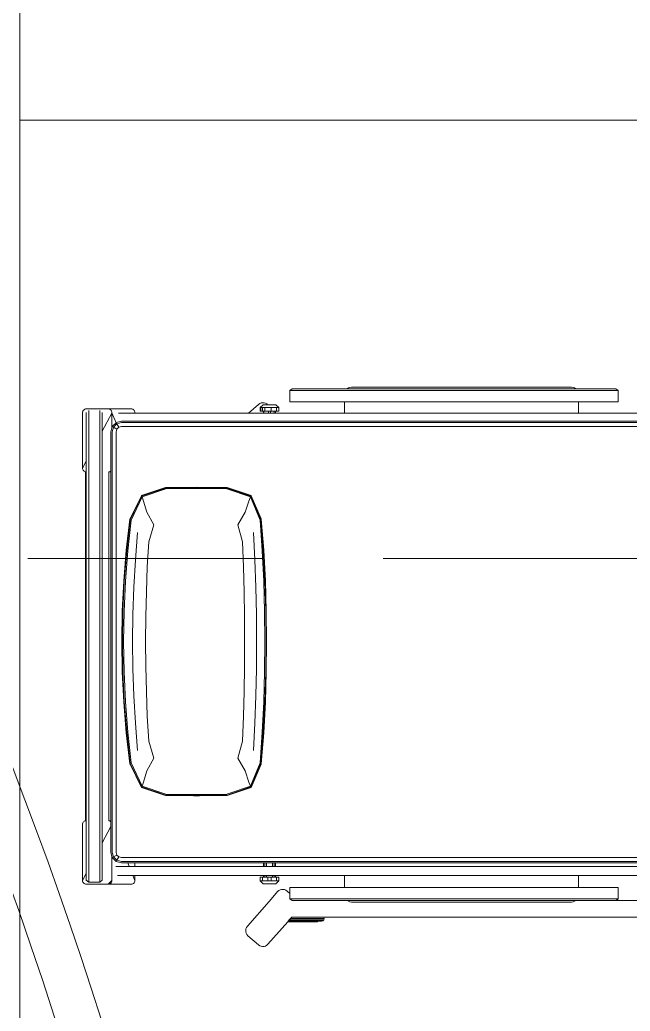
# Model space of a CAD drawing. Header units: millimetres. Extents: x -280308 to 6402717, y -14 to 2073074.
# Drawn here: x -33867 to -32476, y 566091 to 568352 of the extents above; entities that cross this region are included whole.
import ezdxf
from ezdxf.enums import TextEntityAlignment as Align

# ---------------------------------------------------------------- set-up
doc = ezdxf.new("R2010")
doc.units = ezdxf.units.MM
doc.linetypes.add('ACAD_ISO08W100', pattern=[36, 24, -3, 6, -3])
doc.linetypes.add('DASHED2', pattern=[0.375, 0.25, -0.125])
doc.layers.get('0').update_dxf_attribs({"lineweight": 0})
doc.layers.add('A-ANNOTATION', color=144, linetype='Continuous', lineweight=0)
doc.layers.add('A-FURN-EQPM', color=177, linetype='Continuous', lineweight=0)
doc.layers.add('A-TEXT', color=254, linetype='Continuous')
doc.styles.get("Standard").update_dxf_attribs({"font": 'arial.ttf'})

# ---------------------------------------------------------------- blocks, each defined once
blk = doc.blocks.new('A$C834590f0')
at = {"ltscale": 0.25}
for radius, start, end in [(9333.209249630492, 17.25790754924882, 82.30625282681233), (9433.209249630492, 17.06931405322113, 46.49476232985013)]:
    blk.add_arc((-66983.94188605668, -10752.07107706752), radius, start, end, dxfattribs=at)
blk = doc.blocks.new('A$Cf856f872')
at = {"ltscale": 0.25}
blk.add_blockref('A$C834590f0', (70322.79650776635, -713.8317361496156), dxfattribs=at)
blk = doc.blocks.new('A$C872eac23')
at = {"color": 0, "linetype": 'ByBlock', "lineweight": -2}
for p, q in [((-0.542870591884025, -0.001818201260087138), (-0.5426366350591366, 0.0002096496223027433)), ((-0.5426366350591366, 0.0002096496223027433), (-0.5419702688549151, 0.002071851420404114)), ((-0.5419702688549151, 0.002071851420404114), (-0.5409249466103802, 0.003715063328542767)), ((-0.5409249466103802, 0.003715063328542767), (-0.5395538965978609, 0.00508616960773467)), ((-0.5395538965978609, 0.00508616960773467), (-0.537910740956395, 0.006131379318924379)), ((-0.537910740956395, 0.006131379318924379), (-0.5360484828916209, 0.006797801789818481)), ((-0.5360484828916209, 0.006797801789818481), (-0.534020632009231, 0.007031871148052149)), ((-0.534020632009231, 0.007031871148052149), (-0.4063425772268118, 0.007031646081361531)), ((-0.534020632009231, 0.007031871148052149), (-0.5179848939376865, -0.001381571880304966)), ((-0.4063425772268118, 0.007031646081361531), (-0.4045658163711329, 0.006852943129017852)), ((-0.4045658163711329, 0.006852943129017852), (-0.4029102539283471, 0.006339791074428502)), ((-0.4029102539283471, 0.006339791074428502), (-0.401411647368925, 0.00552797552140083)), ((-0.401411647368925, 0.00552797552140083), (-0.4001057822966735, 0.004452381806978822)), ((-0.4001057822966735, 0.004452381806978822), (-0.3990285568487447, 0.003148795534969828)), ((-0.3990285568487447, 0.003148795534969828), (-0.3982155596955912, 0.001652102042417836)), ((-0.3982155596955912, 0.001652102042417836), (-0.3977026889743652, -2.138133560647404e-06)), ((-0.3977026889743652, -2.138133560647404e-06), (0.3977026889743652, 2.138133560869449e-06)), ((0.3977026889743652, 2.138133560869449e-06), (0.3982236620964531, 0.001654577776014632)), ((0.3982236620964531, 0.001654577776014632), (0.3990424547168897, 0.003150145935113313)), ((0.3990424547168897, 0.003150145935113313), (0.4001237876319221, 0.004453057007050676)), ((0.4001237876319221, 0.004453057007050676), (0.4014319315044161, 0.00552797552140083)), ((0.4014319315044161, 0.00552797552140083), (0.4029318884639819, 0.006339791074428502)), ((0.4029318884639819, 0.006339791074428502), (0.4045879854401578, 0.006852718062327234)), ((0.4045879854401578, 0.006852718062327234), (0.4063647744291731, 0.007031646081361531)), ((0.4063647744291731, 0.007031646081361531), (0.5327227849378323, 0.007031646081361531)), ((0.4063647744291731, 0.007031646081361531), (0.4222338814177682, -0.001381347880393902)), ((0.5327227849378323, 0.007031646081361531), (0.5347505795535495, 0.006797576723127863)), ((0.5347505795535495, 0.006797576723127863), (0.536612781351651, 0.006131379318924379)), ((0.536612781351651, 0.006131379318924379), (0.5382561620598075, 0.005085944541044052)), ((0.5382561620598075, 0.005085944541044052), (0.5396270432723088, 0.003715063328542767)), ((0.5396270432723088, 0.003715063328542767), (0.5406725343168618, 0.002071626353713496)), ((0.5406725343168618, 0.002071626353713496), (0.5413387879877379, 0.0002094245556121255)), ((0.5413387879877379, 0.0002094245556121255), (0.5415727448126263, -0.001818426326777756)), ((-0.542870591884025, -0.05110668117007311), (-0.542870591884025, -0.001818201260087138)), ((-0.5332604692616983, -0.001381571880304966), (-0.537757020406709, -0.007129325025085675)), ((-0.537757020406709, -0.007129325025085675), (-0.537757020406709, -0.03209057141380178)), ((-0.537757020406709, -0.007129325025085675), (0.5375671779257806, -0.007129325025085675)), ((-0.5332604692616983, -0.001381571880304966), (-0.5179848939376865, -0.001381571880304966)), ((0.4222338814177682, -0.001381347880393902), (-0.5179848939376865, -0.001381571880304966)), ((0.533067971974474, -0.00138134681361457), (0.4222338814177682, -0.001381347880393902)), ((0.5415727448126263, -0.001818426326777756), (0.541572801079299, -0.05110690623676373)), ((-0.537757020406709, -0.03209057141380178), (0.5375671779257806, -0.03209049149692067)), ((-0.5332604692616983, -0.03779263602038863), (-0.537757020406709, -0.03209057141380178)), ((-0.5332604692616983, -0.03779263602038863), (-0.4485866362340759, -0.03779263602038863)), ((-0.4485866362340759, -0.03779263602038863), (-0.4109304060929818, -0.05754966532214567)), ((-0.4485866362340759, -0.03779263602038863), (0.4909150940411027, -0.03779263602038863)), ((0.4909150940411027, -0.03779263602038863), (0.5317412143841441, -0.05943656999693481)), ((0.5330679719141416, -0.03779263602038863), (0.4909150940411027, -0.03779263602038863)), ((-0.5428705356173523, -0.1033550131282619), (-0.542870591884025, -0.05110668117007311)), ((-0.5426366350591366, -0.05313453205246299), (-0.542870591884025, -0.05110668117007311)), ((-0.534020632009231, -0.0599567535782124), (-0.542870591884025, -0.05110668117007311)), ((-0.5419703251215877, -0.05499673385056436), (-0.5426366350591366, -0.05313453205246299)), ((-0.5409249466103802, -0.05664017082539341), (-0.5419703251215877, -0.05499673385056436)), ((-0.5395539528645336, -0.05801105203789492), (-0.5409249466103802, -0.05664017082539341)), ((-0.5379106846897224, -0.05905648681577502), (-0.5395539528645336, -0.05801105203789492)), ((-0.5360484266249482, -0.05972268421997873), (-0.5379106846897224, -0.05905648681577502)), ((-0.534020632009231, -0.0599567535782124), (-0.5360484266249482, -0.05972268421997873)), ((-0.4789823222077108, -0.0599567535782124), (-0.534020632009231, -0.0599567535782124)), ((-0.4820726515496605, -0.06078477393296389), (-0.4909114706232693, -0.06962359300657273)), ((-0.4804550409775787, -0.06358685423104982), (-0.4881096716585467, -0.07124137237867245)), ((-0.4789823222077108, -0.0599567535782124), (-0.4820726515496605, -0.06078477393296389)), ((-0.4820726515496605, -0.06078477393296389), (-0.4804550409775787, -0.06358685423104982)), ((-0.4699986113318881, -0.06078477393296389), (-0.4804550409775787, -0.06358685423104982)), ((-0.4804550409775787, -0.06358685423104982), (-0.4760356314407743, -0.07124137237867245)), ((-0.4699986113318881, -0.05754966532214567), (-0.4789823222077108, -0.0599567535782124)), ((-0.4109304060929818, -0.05754966532214567), (-0.4699986113318881, -0.05754966532214567)), ((-0.4699986113318881, -0.06078477393296389), (0.4891816080392458, -0.06078477393296389)), ((-0.4003149944862242, -0.05754966532214567), (-0.4109304060929818, -0.05754966532214567)), ((-0.4001059229633551, -0.05737748930382969), (-0.4003149944862242, -0.05754966532214567)), ((-0.4003149944862242, -0.05754966532214567), (-0.397702747732302, -0.05754966532214567)), ((-0.3990286131154173, -0.05607390303182047), (-0.4001059229633551, -0.05737748930382969)), ((-0.3982156159622638, -0.05457720953926848), (-0.3990286131154173, -0.05607390303182047)), ((-0.3977027452410379, -0.05292296936329022), (-0.3982156159622638, -0.05457720953926848)), ((-0.397702747732302, -0.05754966532214567), (-0.3977027452410379, -0.05292296936329022)), ((0.3977030265744012, -0.05292882109724606), (-0.3977027452410379, -0.05292296936329022)), ((-0.397702747732302, -0.05754966532214567), (0.3977030290625143, -0.05754966532214567)), ((0.3982242247631796, -0.05458103567300898), (0.3977030265744012, -0.05292882109724606)), ((0.3977030265744012, -0.05292882109724606), (0.3977030290625143, -0.05754966532214567)), ((0.4003322016140598, -0.05754966532214567), (0.3977030290625143, -0.05754966532214567)), ((0.3990431861836342, -0.05607615369872665), (0.3982242247631796, -0.05458103567300898)), ((0.400124294031976, -0.05737883970397317), (0.3990431861836342, -0.05607615369872665)), ((0.4003322016140598, -0.05754966532214567), (0.400124294031976, -0.05737883970397317)), ((0.4891816080392458, -0.05754966532214567), (0.4003322016140598, -0.05754966532214567)), ((0.4981661589067353, -0.05995697864490301), (0.4891816080392458, -0.05754966532214567)), ((0.4996380376849364, -0.06358685423104982), (0.4891816080392458, -0.06078477393296389)), ((0.4996380376849364, -0.06358685423104982), (0.495218628148132, -0.07124137237867245)), ((0.532722841204505, -0.05995697864490301), (0.4981661589067353, -0.05995697864490301)), ((0.5012556482570182, -0.06078477393296389), (0.4981661589067353, -0.05995697864490301)), ((0.5012556482570182, -0.06078477393296389), (0.4996380376849364, -0.06358685423104982)), ((0.5072926683659044, -0.07124137237867245), (0.4996380376849364, -0.06358685423104982)), ((0.5098751874509285, -0.06940431312687423), (0.5012556482570182, -0.06078477393296389)), ((0.5098751874509285, -0.06940431312687423), (0.532722841204505, -0.05995697864490301)), ((0.5317412143886241, -0.05952106240637023), (0.5317412143841441, -0.05943656999693481)), ((0.5317412143841441, -0.05943656999693481), (0.532722841204505, -0.05995697864490301)), ((0.5347506920868949, -0.05972290928666912), (0.532722841204505, -0.05995697864490301)), ((0.536612950151669, -0.05905671188246564), (0.5347506920868949, -0.05972290928666912)), ((0.5382561057931349, -0.05801127710458553), (0.536612950151669, -0.05905671188246564)), ((0.5396271558056541, -0.05664039589208403), (0.5382561057931349, -0.05801127710458553)), ((0.5406724780501891, -0.05499695891725498), (0.5396271558056541, -0.05664039589208403)), ((0.5413387879877379, -0.05313475711915361), (0.5406724780501891, -0.05499695891725498)), ((0.541572801079299, -0.05110690623676373), (0.5413387879877379, -0.05313475711915361)), ((0.541572801079299, -0.1033552381949525), (0.541572801079299, -0.05110690623676373)), ((-0.5224101166407685, -0.07285984604189033), (-0.5224101166407685, -0.1074538587910785)), ((-0.5019307321431321, -0.09907329446542512), (-0.5019307337559523, -0.06865562201495745)), ((-0.4909114706232693, -0.06962359300657273), (-0.4941466917674329, -0.0816977457576904)), ((-0.4941466917674329, -0.0816977457576904), (-0.4941466917674329, -0.09588791303515998)), ((-0.4909114706232693, -0.06962359300657273), (-0.4881096716585467, -0.07124137237867245)), ((-0.4881096716585467, -0.07124137237867245), (-0.4909114706232693, -0.0816977457576904)), ((-0.4909114706232693, -2.111076830976812), (-0.4909114706232693, -0.0816977457576904)), ((-0.4881096716585467, -0.07124137237867245), (-0.4804550409775787, -0.07566078191547687)), ((-0.4804550409775787, -0.07566078191547687), (-0.4820726515496605, -0.0816977457576904)), ((-0.4820726515496605, -2.111076830976812), (-0.4820726515496605, -0.0816977457576904)), ((-0.4760356314407743, -0.07124137237867245), (-0.4804550409775787, -0.07566078191547687)), ((-0.4699986113318881, -0.06962359300657273), (-0.4760356314407743, -0.07124137237867245)), ((-0.4699986113318881, -0.06962359300657273), (0.4891816080392458, -0.06962359300657273)), ((-0.1973392620596603, -0.09254753571189345), (-0.1276033045078006, -0.08682701563667661)), ((-0.1964523867653143, -0.09363730862782371), (-0.1270014199104387, -0.08809549150495066)), ((-0.05836634794235816, -0.08353271448622812), (-0.1276033045078006, -0.08682701563667661)), ((-0.1270014199104387, -0.08809549150495066), (-0.05806557444369514, -0.0848610580942043)), ((-0.05796578549974624, -0.08750716717569795), (-0.1268022921559221, -0.09066147684458747)), ((-0.05836634794235816, -0.08353271448622812), (0.0108720715565733, -0.08243461410274533)), ((-0.05806557444369514, -0.0848610580942043), (0.01087204342323697, -0.0837827635794951)), ((0.01087206979823951, -0.08645565559717128), (-0.05796578549974624, -0.08750716717569795)), ((0.01087204342323697, -0.0837827635794951), (0.07980974569017807, -0.0848610580942043)), ((0.0801105191888411, -0.08353271448622812), (0.0108720715565733, -0.08243461410274533)), ((0.0797099004795565, -0.08750716717569795), (0.01087206979823951, -0.08645565559717128)), ((0.1485465337357459, -0.09066147684458747), (0.0797099004795565, -0.08750716717569795)), ((0.07980974569017807, -0.0848610580942043), (0.1487455208235808, -0.08809571657164128)), ((0.0801105191888411, -0.08353271448622812), (0.1493474757542836, -0.08682701563667661)), ((0.1487455208235808, -0.08809571657164128), (0.2181965158117928, -0.09363730862782371)), ((0.2190833911061388, -0.09254753571189345), (0.1493474757542836, -0.08682701563667661)), ((0.495218628148132, -0.07124137237867245), (0.4891816080392458, -0.06962359300657273)), ((0.4996380376849364, -0.07566078191547687), (0.495218628148132, -0.07124137237867245)), ((0.5072926683659044, -0.07124137237867245), (0.4996380376849364, -0.07566078191547687)), ((0.5012556482570182, -0.0816977457576904), (0.4996380376849364, -0.07566078191547687)), ((0.5012556482570182, -0.0816977457576904), (0.5012556482570182, -1.35463679903989)), ((0.510094467330627, -0.06962359300657273), (0.5072926683659044, -0.07124137237867245)), ((0.510094467330627, -0.0816977457576904), (0.5072926683659044, -0.07124137237867245)), ((0.510094467330627, -0.06962359300657273), (0.5098751874509285, -0.06940431312687423)), ((0.5133296884747905, -0.0816977457576904), (0.510094467330627, -0.06962359300657273)), ((0.510094467330627, -0.0816977457576904), (0.510094467330627, -1.35463679903989)), ((0.5133296884747905, -0.0816977457576904), (0.5133296884747905, -1.35463679903989)), ((0.5317412171820731, -0.1122053088546406), (0.5317412152222754, -0.07524366384705461)), ((-0.5428705356173523, -0.1033550131282619), (-0.5426366350591366, -0.1053828640106518)), ((-0.5426366350591366, -0.1053828640106518), (-0.5419703251215877, -0.1072450658087533)), ((-0.5419703251215877, -0.1072450658087533), (-0.5409248903437075, -0.1088885027835824)), ((-0.5409248903437075, -0.1088885027835824), (-0.5395538965978609, -0.1102593839960837)), ((-0.5395538965978609, -0.1102593839960837), (-0.5379106284230497, -0.111304818773964)), ((-0.5379106284230497, -0.111304818773964), (-0.5360483703582756, -0.1119710161781675)), ((-0.5360483703582756, -0.1119710161781675), (-0.5340205757425583, -0.1122050855364012)), ((-0.5340205757425583, -0.1122050855364012), (-0.5224101166407685, -0.1074538587910785)), ((-0.5340205757425583, -0.1122050855364012), (-0.5224101166407685, -0.1122050855364012)), ((-0.5224101166407685, -0.1074538587910785), (-0.5224101166407685, -0.1122050855364012)), ((-0.5224101166407685, -0.1122050855364012), (-0.5224101166407685, -0.4055810922124713)), ((-0.5019307321431321, -0.09907329446542512), (-0.4941466917674329, -0.09588791303515998)), ((-0.5019307314468522, -0.1122050855364012), (-0.5019307321431321, -0.09907329446542512)), ((-0.5019307314468522, -0.1122050855364012), (-0.4941466917674329, -0.1122050855364012)), ((-0.5019307158913311, -0.4055810922124713), (-0.5019307314468522, -0.1122050855364012)), ((-0.4941466917674329, -0.09588791303515998), (-0.4941466917674329, -0.1122050855364012)), ((-0.4941466917674329, -0.4055810922124713), (-0.4941466917674329, -0.1122050855364012)), ((-0.2688182485969438, -0.1012936273089713), (-0.3217618115624249, -0.1269773377745433)), ((-0.3204964303611467, -0.1273691788828941), (-0.2669356782633422, -0.1016733148160291)), ((-0.2660372120344299, -0.103502431810611), (-0.3190782851436174, -0.1285667587436262)), ((-0.2688182485969438, -0.1012936273089713), (-0.2680745157178253, -0.1009368966043555)), ((-0.1973392620596603, -0.09254753571189345), (-0.2680745157178253, -0.1009368966043555)), ((-0.2669356782633422, -0.1016733148160291), (-0.1964523867653143, -0.09363730862782371)), ((-0.1960290925869509, -0.0959631478085804), (-0.2660372120344299, -0.103502431810611)), ((-0.1268022921559221, -0.09066147684458747), (-0.1960290925869509, -0.0959631478085804)), ((-0.1751821215692456, -0.1134301235333877), (-0.1130992754981922, -0.109904903958374)), ((-0.05111363713748014, -0.1077663202642044), (-0.1130992754981922, -0.109904903958374)), ((-0.05111363713748014, -0.1077663202642044), (0.01087203814823587, -0.1070535340550447)), ((0.07285770991728538, -0.1077663202642044), (0.01087203814823587, -0.1070535340550447)), ((0.07285770991728538, -0.1077663202642044), (0.1348433834446685, -0.109904903958374)), ((0.1969262224823877, -0.1134301235333877), (0.1348433834446685, -0.109904903958374)), ((0.2177732075667612, -0.09596337287527101), (0.1485465337357459, -0.09066147684458747)), ((0.2877813832809128, -0.103502431810611), (0.2177732075667612, -0.09596337287527101)), ((0.2181965158117928, -0.09363730862782371), (0.2886798495098252, -0.1016735398827198)), ((0.2190833911061388, -0.09254753571189345), (0.2898187150976446, -0.1009371216710461)), ((0.340822428256764, -0.1285667587436262), (0.2877813832809128, -0.103502431810611)), ((0.2886798495098252, -0.1016735398827198), (0.3422407422743112, -0.1273691788828941)), ((0.2905624479767631, -0.1012938523756619), (0.2898187150976446, -0.1009371216710461)), ((0.2905624479767631, -0.1012938523756619), (0.3435059265422352, -0.1269773377745433)), ((0.5317412171820731, -0.1122053088546406), (0.532722841204505, -0.1122053106030918)), ((0.5317412309065609, -0.3710481604429294), (0.5317412171820731, -0.1122053088546406)), ((0.532722841204505, -0.1122053106030918), (0.5347506920868949, -0.1119712412448581)), ((0.5347506920868949, -0.1119712412448581), (0.536612950151669, -0.111304818773964)), ((0.536612950151669, -0.111304818773964), (0.5382561057931349, -0.1102596090627743)), ((0.5382561057931349, -0.1102596090627743), (0.5396271558056541, -0.1088885027835824)), ((0.5396271558056541, -0.1088885027835824), (0.5406724780501891, -0.1072452908754439)), ((0.5406724780501891, -0.1072452908754439), (0.5413387879877379, -0.1053830890773424)), ((0.5413387879877379, -0.1053830890773424), (0.541572801079299, -0.1033552381949525)), ((-0.3222844726846923, -0.127294906874993), (-0.3405350462261924, -0.1824265682065778)), ((-0.3217618115624249, -0.1269773377745433), (-0.3403534174068706, -0.1822649703227204)), ((-0.3391802572820696, -0.1824565020764288), (-0.3204964303611467, -0.1273691788828941)), ((-0.3190782851436174, -0.1285667587436262), (-0.3374037496264177, -0.1830585554738088)), ((-0.3217618115624249, -0.1269773377745433), (-0.3222844726846923, -0.127294906874993)), ((-0.3204964303611467, -0.1273691788828941), (-0.3217618115624249, -0.1269773377745433)), ((-0.3096353308057405, -0.1319492860367936), (-0.3190782851436174, -0.1285667587436262)), ((-0.2842963099768366, -0.1394167737645199), (-0.3096353308057405, -0.1319492860367936)), ((-0.1751821215692456, -0.1134301235333877), (-0.2374592001942947, -0.118320822720328)), ((0.1969262224823877, -0.1134301235333877), (0.2592033433074413, -0.118320822720328)), ((0.3313795020522235, -0.1319495111034842), (0.3060404530899833, -0.1394169988312105)), ((0.3313795020522235, -0.1319495111034842), (0.340822428256764, -0.1285667587436262)), ((0.3591478646062279, -0.1830585554738088), (0.340822428256764, -0.1285667587436262)), ((0.3435059265422352, -0.1269773377745433), (0.3422407422743112, -0.1273691788828941)), ((0.3422407422743112, -0.1273691788828941), (0.3609242878618709, -0.1824567271431194)), ((0.3440285595311663, -0.1272951319416836), (0.3435059265422352, -0.1269773377745433)), ((0.3435059265422352, -0.1269773377745433), (0.3620975323866809, -0.1822649703227204)), ((0.3622792174726753, -0.1824265682065778), (0.3440285595311663, -0.1272951319416836)), ((-0.2550832162024747, -0.1558225600431044), (-0.2842963099768366, -0.1394167737645199)), ((-0.2166095283763021, -0.1437301768900473), (-0.2550832162024747, -0.1558225600431044)), ((-0.1596905139879117, -0.1406053509576276), (-0.2166095283763021, -0.1437301768900473)), ((-0.1028201562046973, -0.1383641368525401), (-0.1596905139879117, -0.1406053509576276)), ((-0.04597399309072342, -0.137013286575503), (-0.1028201562046973, -0.1383641368525401)), ((0.01087205924823867, -0.1365631531942845), (-0.04597399309072342, -0.137013286575503)), ((0.06771816785387313, -0.137013286575503), (0.01087205924823867, -0.1365631531942845)), ((0.1245642430511712, -0.1383641368525401), (0.06771816785387313, -0.137013286575503)), ((0.1814346008343856, -0.1406055760243182), (0.1245642430511712, -0.1383641368525401)), ((0.2383535448894352, -0.1437301768900473), (0.1814346008343856, -0.1406055760243182)), ((0.2768273030489486, -0.155822785109795), (0.2383535448894352, -0.1437301768900473)), ((0.3060404530899833, -0.1394169988312105), (0.2768273030489486, -0.155822785109795)), ((-0.3408262255412039, -0.2459811164497679), (-0.3403534174068706, -0.1822649703227204)), ((-0.3405350462261924, -0.1824265682065778), (-0.3408262255412039, -0.2459811164497679)), ((-0.3398025666816044, -0.2525931346042457), (-0.3391802572820696, -0.1824565020764288)), ((-0.3374037496264177, -0.1830585554738088), (-0.337887586744555, -0.2525789554027373)), ((0.3596316735910289, -0.252579180469428), (0.3591478646062279, -0.1830585554738088)), ((0.3609242878618709, -0.1824567271431194), (0.3615467097947509, -0.2525931346042457)), ((0.3625703313603628, -0.2459835204227873), (0.3620975323866809, -0.1822649703227204)), ((0.3625703313603628, -0.2459835204227873), (0.3622792174726753, -0.1824265682065778)), ((-0.3408753470623936, -0.2526007868717265), (-0.3408262255412039, -0.2459811164497679)), ((0.3626194339088675, -0.2526010119384171), (0.3625703313603628, -0.2459835204227873)), ((-0.3408753470623936, -0.2526007868717265), (-0.3408262447121923, -0.2592166457020263)), ((-0.3408262447121923, -0.2592166457020263), (-0.340535102492865, -0.3227666780693226)), ((-0.3408262447121923, -0.2592166457020263), (-0.3403534174068706, -0.3229235495526772)), ((-0.3391802010153969, -0.3227023089958083), (-0.3398025666816044, -0.2525931346042457)), ((-0.337887586744555, -0.2525789554027373), (-0.3374037496264177, -0.3220563675937596)), ((0.3591478364728916, -0.3220563675937596), (0.3596316735910289, -0.252579180469428)), ((0.3615467097947509, -0.2525931346042457), (0.3609242315951982, -0.3227023089958083)), ((0.3625703221857405, -0.2592181124621279), (0.3620975042533446, -0.3229235495526772)), ((0.3622791612060026, -0.3227666780693226), (0.3625703221857405, -0.2592181124621279)), ((0.3626194339088675, -0.2526010119384171), (0.3625703221857405, -0.2592181124621279)), ((-0.340535102492865, -0.3227666780693226), (-0.3222844726846923, -0.3770421857098295)), ((-0.3217617552957522, -0.3773336470741686), (-0.3403534174068706, -0.3229235495526772)), ((-0.3204965991611646, -0.3768902656936682), (-0.3391802010153969, -0.3227023089958083)), ((-0.3374037496264177, -0.3220563675937596), (-0.3190782288769448, -0.3756442964944551)), ((0.3408223719900914, -0.3756442964944551), (0.3591478364728916, -0.3220563675937596)), ((0.3609242315951982, -0.3227023089958083), (0.3422406578743022, -0.3768904907603589)), ((0.3435058702755625, -0.3773338721408592), (0.3620975042533446, -0.3229235495526772)), ((0.3440285032644936, -0.3770421857098295), (0.3622791612060026, -0.3227666780693226)), ((-0.2842963662435093, -0.3637045085576313), (-0.2550832724691474, -0.346931638506663)), ((-0.2166095283763021, -0.3577807532607942), (-0.2550832724691474, -0.346931638506663)), ((-0.1596904858545753, -0.3597455854698134), (-0.2166095283763021, -0.3577807532607942)), ((-0.1028201843380336, -0.3611587792201493), (-0.1596904858545753, -0.3597455854698134)), ((-0.04597402825739381, -0.362012682244321), (-0.1028201843380336, -0.3611587792201493)), ((0.1245642078845008, -0.3611587792201493), (0.06771812917053593, -0.362012682244321)), ((0.1814346008343856, -0.3597455854698134), (0.1245642078845008, -0.3611587792201493)), ((0.2383535448894352, -0.3577807532607942), (0.1814346008343856, -0.3597455854698134)), ((0.2768272749156124, -0.346931638506663), (0.2383535448894352, -0.3577807532607942)), ((0.2768272749156124, -0.346931638506663), (0.3060403968233106, -0.3637045085576313)), ((-0.6810187802315515, -0.3940583528533468), (-0.6600835830711274, -0.3701207660401944)), ((-0.6600835830711274, -0.3701207660401944), (-0.6574643694591614, -0.367741979920472)), ((-0.6574643694591614, -0.367741979920472), (-0.6544700822072952, -0.3660726040095501)), ((-0.6544700822072952, -0.3660726040095501), (-0.6512310349293913, -0.3651212471083445)), ((-0.6512310349293913, -0.3651212471083445), (-0.6478778225726759, -0.3648971369511703)), ((-0.6478778225726759, -0.3648971369511703), (-0.6445408712843569, -0.365408094605526)), ((-0.6445408712843569, -0.365408094605526), (-0.6413508322783332, -0.3666637416724354)), ((-0.6413508322783332, -0.3666637416724354), (-0.6384380191684675, -0.3686725181527962)), ((-0.6384380191684675, -0.3686725181527962), (-0.5818648820535337, -0.4181499365048877)), ((-0.3222844726846923, -0.3770421857098295), (-0.3217617552957522, -0.3773336470741686)), ((-0.3217617552957522, -0.3773336470741686), (-0.3204965991611646, -0.3768902656936682)), ((-0.2688182485969438, -0.4001437060340409), (-0.3217617552957522, -0.3773336470741686)), ((-0.2669357345300148, -0.3996998745201594), (-0.3204965991611646, -0.3768902656936682)), ((-0.3096353870724132, -0.371919442764871), (-0.3190782288769448, -0.3756442964944551)), ((-0.3190782288769448, -0.3756442964944551), (-0.2660372683011025, -0.3979013665955003)), ((-0.3096353870724132, -0.371919442764871), (-0.2842963662435093, -0.3637045085576313)), ((-0.1751821778359182, -0.3857407882351888), (-0.23745931272764, -0.38267537990909)), ((0.01087202232323473, -0.3622973916079418), (-0.04597402825739381, -0.362012682244321)), ((0.06771812917053593, -0.362012682244321), (0.01087202232323473, -0.3622973916079418)), ((0.1969261802823832, -0.3857407882351888), (0.2592032870407687, -0.38267537990909)), ((0.2877812988809038, -0.3979013665955003), (0.3408223719900914, -0.3756442964944551)), ((0.3422406578743022, -0.3768904907603589), (0.2886797932431525, -0.3996998745201594)), ((0.2905623635767541, -0.4001437060340409), (0.3435058702755625, -0.3773338721408592)), ((0.3060403968233106, -0.3637045085576313), (0.3313794457855508, -0.371919442764871)), ((0.3313794457855508, -0.371919442764871), (0.3408223719900914, -0.3756442964944551)), ((0.3422406578743022, -0.3768904907603589), (0.3435058702755625, -0.3773338721408592)), ((0.3435058702755625, -0.3773338721408592), (0.3440285032644936, -0.3770421857098295)), ((0.5317412309065609, -0.3710481604429294), (0.5518654947075713, -0.3940583528533464)), ((0.5317412327375703, -0.4055808671457807), (0.5317412309065609, -0.3710481604429294)), ((-0.6847944427665407, -0.4034983250575731), (-0.6842832037788216, -0.4001610361692183)), ((-0.6845699950093305, -0.4068512560809253), (-0.6847944427665407, -0.4034983250575731)), ((-0.6836187506414703, -0.4100904158921744), (-0.6845699950093305, -0.4068512560809253)), ((-0.6842832037788216, -0.4001610361692183), (-0.6830274441785669, -0.3969710534298672)), ((-0.6830274441785669, -0.3969710534298672), (-0.6810187802315515, -0.3940583528533468)), ((-0.5348182683607504, -0.3980739927471978), (-0.541595138948342, -0.4049554068125774)), ((-0.541595138948342, -0.4049554068125774), (-0.541595138948342, -0.4332102791516702)), ((-0.5266609512263065, -0.3980739927471978), (-0.5348182683607504, -0.3980739927471978)), ((-0.5348182683607504, -0.3980739927471978), (-0.5348182683607504, -0.4029892242034144)), ((-0.5266609512263065, -0.4029892242034144), (-0.5348182683607504, -0.4029892242034144)), ((-0.5348182683607504, -0.4154347369940375), (-0.5348182683607504, -0.4029892242034144)), ((-0.5266609512263065, -0.3980739927471978), (-0.5266609512263065, -0.4029892242034144)), ((-0.5266609512263065, -0.4055810922124713), (-0.5266609512263065, -0.4029892242034144)), ((-0.5224101166407685, -0.4055810922124713), (-0.5266609512263065, -0.4055810922124713)), ((-0.5266609512263065, -0.4055810922124713), (-0.5266609512263065, -0.408739903215173)), ((-0.5224101166407685, -0.4055810922124713), (-0.5224101166407685, -0.408739903215173)), ((-0.4941466917674329, -0.4055810922124713), (-0.5019307158913311, -0.4055810922124713)), ((-0.5019307157238431, -0.408739903215173), (-0.5019307158913311, -0.4055810922124713)), ((-0.4941466917674329, -0.4055810922124713), (-0.4941466917674329, -0.408739903215173)), ((-0.2680745157178253, -0.4004565487339879), (-0.2688182485969438, -0.4001437060340409)), ((-0.1973393183263329, -0.4059556031856452), (-0.2680745157178253, -0.4004565487339879)), ((-0.196452443031987, -0.4049047668071903), (-0.2669357345300148, -0.3996998745201594)), ((-0.2660372683011025, -0.3979013665955003), (-0.1960290925869509, -0.4027038396397219)), ((-0.1973393183263329, -0.4059556031856452), (-0.1276033607744733, -0.4096469219783285)), ((-0.1270014761771114, -0.4084605954521268), (-0.196452443031987, -0.4049047668071903)), ((-0.1960290925869509, -0.4027038396397219), (-0.1268023484225948, -0.4060780394653366)), ((-0.1751821778359182, -0.3857407882351888), (-0.1130993317648649, -0.3879664727386243)), ((-0.1268023484225948, -0.4060780394653366), (-0.05796578549974624, -0.4080840588787374)), ((-0.05111367933748436, -0.3893252003498326), (-0.1130993317648649, -0.3879664727386243)), ((-0.05111367933748436, -0.3893252003498326), (0.01087201880656744, -0.3897782595980291)), ((0.07285766420061388, -0.3893252003498326), (0.01087201880656744, -0.3897782595980291)), ((0.07285766420061388, -0.3893252003498326), (0.1348433693780003, -0.3879664727386243)), ((0.07970984772955064, -0.4080840588787374), (0.1485464634024051, -0.4060780394653366)), ((0.1969261802823832, -0.3857407882351888), (0.1348433693780003, -0.3879664727386243)), ((0.1485464634024051, -0.4060780394653366), (0.2177731653667567, -0.4027038396397219)), ((0.218196445478452, -0.404904991873881), (0.1487454645569082, -0.4084605954521268)), ((0.2190833629728025, -0.4059556031856452), (0.1493474335542791, -0.4096469219783285)), ((0.2177731653667567, -0.4027038396397219), (0.2877812988809038, -0.3979013665955003)), ((0.2886797932431525, -0.3996998745201594), (0.218196445478452, -0.404904991873881)), ((0.2190833629728025, -0.4059556031856452), (0.2898186588309719, -0.4004565487339879)), ((0.2898186588309719, -0.4004565487339879), (0.2905623635767541, -0.4001437060340409)), ((0.5363214887873299, -0.4055808671457807), (0.5317412327375703, -0.4055808671457807)), ((0.5317412327807461, -0.4063951584324051), (0.5317412327375703, -0.4055808671457807)), ((0.5317412327807461, -0.4063951584324051), (0.5363214887873299, -0.4063951584324051)), ((0.5317412333291662, -0.4167383232660467), (0.5317412327807461, -0.4063951584324051)), ((0.5363214887873299, -0.3993408931486375), (0.5363214887873299, -0.3980739927471978)), ((0.5443516995082521, -0.3980739927471978), (0.5363214887873299, -0.3980739927471978)), ((0.5363214887873299, -0.4029889991367238), (0.5363214887873299, -0.3993408931486375)), ((0.5363214887873299, -0.3993408931486375), (0.5443516995082521, -0.3993408931486375)), ((0.5363214887873299, -0.4029889991367238), (0.5363214887873299, -0.4055808671457807)), ((0.5363214887873299, -0.4029889991367238), (0.5443516995082521, -0.4029889991367238)), ((0.5363214887873299, -0.4063951584324051), (0.5363214887873299, -0.4055808671457807)), ((0.5363214887873299, -0.4085783053313155), (0.5363214887873299, -0.4063951584324051)), ((0.5443516995082521, -0.3993408931486375), (0.5443516995082521, -0.3980739927471978)), ((0.5511285700958438, -0.4049554068125774), (0.5443516995082521, -0.3980739927471978)), ((0.5443516995082521, -0.4029889991367238), (0.5443516995082521, -0.3993408931486375)), ((0.5443516995082521, -0.4085783053313155), (0.5443516995082521, -0.4029889991367238)), ((0.5511285700958438, -0.4149207326172092), (0.5511285700958438, -0.4049554068125774)), ((0.5518654947075713, -0.3940583528533464), (0.5538741586545868, -0.3969711659632121)), ((0.5538741586545868, -0.3969711659632121), (0.5551297494548234, -0.4001612612359084)), ((0.5554166532186776, -0.4068513686142702), (0.5544654651174901, -0.4100905284255194)), ((0.5551297494548234, -0.4001612612359084), (0.5556410447092152, -0.4034980999908822)), ((0.5556410447092152, -0.4034980999908822), (0.5554166532186776, -0.4068513686142702)), ((-0.6819493747305483, -0.4130848156773861), (-0.6836187506414703, -0.4100904158921744)), ((-0.6795705886108259, -0.4157039167560066), (-0.6819493747305483, -0.4130848156773861)), ((-0.6280651870983212, -0.4607492422085978), (-0.6795705886108259, -0.4157039167560066)), ((-0.5818648820535337, -0.4181499365048877), (-0.5817415107037318, -0.4181829675403518)), ((-0.5818648820535337, -0.4181499365048877), (-0.5817415107037318, -0.4182578339310885)), ((-0.5817415107037318, -0.4182578339310885), (-0.5817415107037318, -0.4181829675403518)), ((-0.5817415107037318, -0.4181829675403518), (-0.5811405982134916, -0.4187833766212917)), ((-0.5817415107037318, -0.4182578339310885), (-0.5811405982134916, -0.4187833766212917)), ((-0.5811405982134916, -0.4187833766212917), (-0.5595827250464909, -0.4376373409559557)), ((-0.5266609512263065, -0.4154347369940375), (-0.5348182683607504, -0.4154347369940375)), ((-0.5348182683607504, -0.4154347369940375), (-0.5348182683607504, -0.4227309489702101)), ((-0.5266609512263065, -0.4227309489702101), (-0.5348182683607504, -0.4227309489702101)), ((-0.5348182683607504, -0.4351764617608331), (-0.5348182683607504, -0.4227309489702101)), ((-0.5224101166407685, -0.408739903215173), (-0.5266609512263065, -0.408739903215173)), ((-0.5266609512263065, -0.408739903215173), (-0.5266609512263065, -0.4123319675972975)), ((-0.5224101166407685, -0.4123319675972975), (-0.5266609512263065, -0.4123319675972975)), ((-0.5266609512263065, -0.4123319675972975), (-0.5266609512263065, -0.4154347369940375)), ((-0.5266609512263065, -0.4154347369940375), (-0.5266609512263065, -0.4227309489702101)), ((-0.5266609512263065, -0.4227309489702101), (-0.5266609512263065, -0.4258337183669501)), ((-0.5224101166407685, -0.4258337183669501), (-0.5266609512263065, -0.4258337183669501)), ((-0.5266609512263065, -0.4258337183669501), (-0.5266609512263065, -0.4294257827490746)), ((-0.5224101166407685, -0.4294257827490746), (-0.5266609512263065, -0.4294257827490746)), ((-0.5266609512263065, -0.4325845937517763), (-0.5266609512263065, -0.4294257827490746)), ((-0.5224101166407685, -0.408739903215173), (-0.5224101166407685, -0.4123319675972975)), ((-0.5224101166407685, -0.4123319675972975), (-0.5224101166407685, -0.4258337183669501)), ((-0.5224101166407685, -0.4258337183669501), (-0.5224101166407685, -0.4294257827490746)), ((-0.5224101166407685, -0.4294257827490746), (-0.5224101166407685, -0.4325845937517763)), ((-0.4941466917674329, -0.408739903215173), (-0.5019307157238431, -0.408739903215173)), ((-0.501930715533383, -0.4123319675972975), (-0.5019307157238431, -0.408739903215173)), ((-0.4941466917674329, -0.4123319675972975), (-0.501930715533383, -0.4123319675972975)), ((-0.5019307148174867, -0.4258337183669501), (-0.501930715533383, -0.4123319675972975)), ((-0.4941466917674329, -0.4258337183669501), (-0.5019307148174867, -0.4258337183669501)), ((-0.5019307146270267, -0.4294257827490746), (-0.5019307148174867, -0.4258337183669501)), ((-0.4941466917674329, -0.4294257827490746), (-0.5019307146270267, -0.4294257827490746)), ((-0.5019307144595386, -0.4325845937517763), (-0.5019307146270267, -0.4294257827490746)), ((-0.4941466917674329, -0.408739903215173), (-0.4941466917674329, -0.4123319675972975)), ((-0.4941466917674329, -0.4123319675972975), (-0.4941466917674329, -0.4258337183669501)), ((-0.4941466917674329, -0.4258337183669501), (-0.4941466917674329, -0.4294257827490746)), ((-0.4941466917674329, -0.4294257827490746), (-0.4941466917674329, -0.4325845937517763)), ((-0.05836646047570346, -0.4117407174010669), (-0.1276033607744733, -0.4096469219783285)), ((-0.05806563071036779, -0.4105177050042959), (-0.1270014761771114, -0.4084605954521268)), ((-0.05836646047570346, -0.4117407174010669), (0.01087201704823418, -0.4124386492086464)), ((0.01087201704823418, -0.4112034832105824), (-0.05806563071036779, -0.4105177050042959)), ((-0.05796578549974624, -0.4080840588787374), (0.01087201880656744, -0.4087527320165377)), ((0.01087201880656744, -0.4087527320165377), (0.07970984772955064, -0.4080840588787374)), ((0.0798097210735085, -0.4105177050042959), (0.01087201704823418, -0.4112034832105824)), ((0.08011046643883521, -0.4117407174010669), (0.01087201704823418, -0.4124386492086464)), ((0.1487454645569082, -0.4084605954521268), (0.0798097210735085, -0.4105177050042959)), ((0.08011046643883521, -0.4117407174010669), (0.1493474335542791, -0.4096469219783285)), ((0.5317412333291662, -0.4167383232660467), (0.5363214887873299, -0.4167383232660467)), ((0.5317412335777907, -0.421427362698201), (0.5317412333291662, -0.4167383232660467)), ((0.5317412335777907, -0.421427362698201), (0.5363214887873299, -0.421427362698201)), ((0.5317412340018867, -0.4294257827490746), (0.5317412335777907, -0.421427362698201)), ((0.5317412340018867, -0.4294257827490746), (0.5363214887873299, -0.4294257827490746)), ((0.5317412341693747, -0.4325845937517763), (0.5317412340018867, -0.4294257827490746)), ((0.5363214887873299, -0.4085783053313155), (0.5443516995082521, -0.4085783053313155)), ((0.5363214887873299, -0.4085783053313155), (0.5363214887873299, -0.4167383232660467)), ((0.5363214887873299, -0.421427362698201), (0.5363214887873299, -0.4167383232660467)), ((0.5363214887873299, -0.4227309489702101), (0.5363214887873299, -0.421427362698201)), ((0.5363214887873299, -0.4227309489702101), (0.5443516995082521, -0.4227309489702101)), ((0.5363214887873299, -0.4294257827490746), (0.5363214887873299, -0.4227309489702101)), ((0.5363214887873299, -0.4294257827490746), (0.5363214887873299, -0.4325845937517763)), ((0.5443516995082521, -0.4085783053313155), (0.5443516995082521, -0.4227309489702101)), ((0.5443516995082521, -0.4227309489702101), (0.5443516995082521, -0.4351764617608331)), ((0.5527960329398955, -0.4130848156773856), (0.5511285700958438, -0.4149207326172092)), ((0.5511285700958438, -0.4332100540849796), (0.5511285700958438, -0.4149207326172092)), ((0.5544654651174901, -0.4100905284255194), (0.5527960329398955, -0.4130848156773856)), ((-0.5595827250464909, -0.4376373409559557), (-0.5572039107934321, -0.4402566671012669)), ((-0.5572039107934321, -0.4402566671012669), (-0.5555344786158375, -0.4432510668864784)), ((-0.5555344786158375, -0.4432510668864784), (-0.554583206114641, -0.446490001631037)), ((-0.5543588990241124, -0.4498433827877704), (-0.5548702224118405, -0.4531799964760534)), ((-0.554583206114641, -0.446490001631037), (-0.5543588990241124, -0.4498433827877704)), ((-0.5348182683607504, -0.4400916932170499), (-0.541595138948342, -0.4332102791516702)), ((-0.5266609512263065, -0.4351764617608331), (-0.5348182683607504, -0.4351764617608331)), ((-0.5348182683607504, -0.4400916932170499), (-0.5348182683607504, -0.4351764617608331)), ((-0.5266609512263065, -0.4400916932170499), (-0.5348182683607504, -0.4400916932170499)), ((-0.5224101166407685, -0.4325845937517763), (-0.5266609512263065, -0.4325845937517763)), ((-0.5266609512263065, -0.4351764617608331), (-0.5266609512263065, -0.4325845937517763)), ((-0.5266609512263065, -0.4351764617608331), (-0.5266609512263065, -0.4400916932170499)), ((-0.5224101166407685, -0.4325845937517763), (-0.5224101166407685, -1.708114824427488)), ((-0.4941466917674329, -0.4325845937517763), (-0.5019307144595386, -0.4325845937517763)), ((-0.5019307144595386, -0.4325845937517763), (-0.5019306468174424, -1.708309659429857)), ((-0.4941466917674329, -0.4325845937517763), (-0.4941466917674329, -1.70838371344169)), ((0.5317412341693747, -0.4325845937517763), (0.5363214887873299, -0.4325845937517763)), ((0.5317412341693747, -0.4325845937517763), (0.5317412425244645, -0.5901609859814538)), ((0.5363214887873299, -0.4325845937517763), (0.5363214887873299, -0.4351764617608331)), ((0.5363214887873299, -0.4351764617608331), (0.5443516995082521, -0.4351764617608331)), ((0.5363214887873299, -0.4351764617608331), (0.5363214887873299, -0.4400916932170499)), ((0.5363214887873299, -0.4400916932170499), (0.5443516995082521, -0.4400916932170499)), ((0.5443516995082521, -0.4400916932170499), (0.5511285700958438, -0.4332100540849796)), ((0.5443516995082521, -0.4351764617608331), (0.5443516995082521, -0.4400916932170499)), ((-0.6272278827425819, -0.461481527485473), (-0.6280651870983212, -0.4607492422085978)), ((-0.6280651870983212, -0.4607492422085978), (-0.6280651870983212, -0.5288889963839499)), ((-0.6263674527843826, -0.4622340378311469), (-0.6272278827425819, -0.461481527485473)), ((-0.6272278827425819, -0.5292495619980672), (-0.6272278827425819, -0.461481527485473)), ((-0.6240166874676409, -0.464289957902551), (-0.6263674527843826, -0.4622340378311469)), ((-0.6263674527843826, -0.4622340378311469), (-0.6263674527843826, -0.5406359021669216)), ((-0.6208054921926999, -0.4670983883196291), (-0.6240166874676409, -0.464289957902551)), ((-0.6240166874676409, -0.464289957902551), (-0.6240166874676409, -0.5429846981501204)), ((-0.6175942406510863, -0.4699068679461204), (-0.6208054921926999, -0.4670983883196291)), ((-0.6208054921926999, -0.4670983883196291), (-0.6208054921926999, -0.5438444529082479)), ((-0.6175942406510863, -0.4699068679461204), (-0.6175942406510863, -0.5429846981501204)), ((-0.5797938111675334, -0.5962303246920162), (-0.5797937952785901, -0.470992224504255)), ((-0.5756638215059092, -0.4656824511394002), (-0.5797937952785901, -0.470992224504255)), ((-0.5756639340392545, -1.214093679022216), (-0.5756638215059092, -0.4656824511394002)), ((-0.5637312497063862, -0.4656824511394002), (-0.5756638215059092, -0.4656824511394002)), ((-0.5581344490257563, -0.4592830173919608), (-0.5637312497063862, -0.4656824511394002)), ((-0.5501942619964519, -0.4656824511394002), (-0.5637312497063862, -0.4656824511394002)), ((-0.5561256725453956, -0.4563700917487498), (-0.5581344490257563, -0.4592830173919608)), ((-0.5548702224118405, -0.4531799964760534), (-0.5561256725453956, -0.4563700917487498)), ((-0.5501942768981138, -0.5901609859814538), (-0.5501942619964519, -0.4656824511394002)), ((0.5833711177924797, -0.4656824511394002), (0.5579016145496951, -0.4656824511394002)), ((0.5579016294513569, -0.5901609859814538), (0.5579016145496951, -0.4656824511394002)), ((0.5875010915651605, -0.470992224504255), (0.5833711177924797, -0.4656824511394002)), ((0.5833712303258249, -1.214093679022216), (0.5833711177924797, -0.4656824511394002)), ((0.5875010915651605, -0.470992224504255), (0.5875011074541033, -0.5962303217182783)), ((-0.6280651870983212, -0.5288889963839499), (-0.6272278827425819, -0.5292495619980672)), ((-0.6272278827425819, -0.5374273514255953), (-0.6272278827425819, -0.5292495619980672)), ((-0.6272278827425819, -0.5374273514255953), (-0.6263674527843826, -0.5406359021669216)), ((-0.6263674527843826, -0.5406359021669216), (-0.6240166874676409, -0.5429846981501204)), ((-0.6240166874676409, -0.5429846981501204), (-0.6208054921926999, -0.5438444529082479)), ((-0.6208054921926999, -0.5438444529082479), (-0.6175942406510863, -0.5429846981501204)), ((-0.6175942406510863, -0.5429846981501204), (-0.6175844372640175, -1.684321840024708)), ((-0.5828114894662797, -0.6024408496877884), (-0.583232701777755, -0.6060909812760902)), ((-0.583232701777755, -0.6060909812760902), (-0.583232701777755, -1.107416906607251)), ((-0.5816121090720228, -0.5990887063978534), (-0.5828114894662797, -0.6024408496877884)), ((-0.5797938111675334, -0.5962303246920162), (-0.5816121090720228, -0.5990887063978534)), ((-0.5797938975518443, -1.117277423605725), (-0.5797938111675334, -0.5962303246920162)), ((-0.550194365215513, -1.123346901901887), (-0.5501942768981138, -0.5901609859814538)), ((-0.5231066980482043, -0.5901609859814538), (-0.5501942768981138, -0.5901609859814538)), ((-0.5231066980482043, -1.123346901901887), (-0.5231066980482043, -0.5901609859814538)), ((0.5317412425244645, -0.5901609859814538), (0.5579016294513569, -0.5901609859814538)), ((0.5317412707952996, -1.123346901901887), (0.5317412425244645, -0.5901609859814538)), ((0.5579016294513569, -0.5901609859814538), (0.5579017177687561, -1.123346901901887)), ((0.5875011074541033, -0.5962303217182783), (0.5893194616252658, -0.5990887063978534)), ((0.5875011074541033, -0.5962303217182783), (0.5875011938384153, -1.117277426583635)), ((0.5893194616252658, -0.5990887063978534), (0.5905188420195228, -0.6024408496877884)), ((0.5905188420195228, -0.6024408496877884), (0.5909399980643255, -0.6060909812760902)), ((0.5909399980643255, -0.6060909812760902), (0.5909399980643255, -1.107416906607251)), ((-0.583232701777755, -1.107416906607251), (-0.5828114894662797, -1.111067038195553)), ((0.5909399980643255, -1.107416906607251), (0.5905188420195228, -1.111067038195553)), ((-0.5828114894662797, -1.111067038195553), (-0.5816121090720228, -1.114419068952142)), ((-0.5816121090720228, -1.114419068952142), (-0.5797938975518443, -1.117277423605725)), ((-0.5797938975518443, -1.117277423605725), (-0.5797939078119354, -1.20878368059067)), ((-0.5501944870631426, -1.214093679022216), (-0.550194365215513, -1.123346901901887)), ((-0.550194365215513, -1.123346901901887), (-0.5231066980482043, -1.123346901901887)), ((0.5579017177687561, -1.123346901901887), (0.5317412707952996, -1.123346901901887)), ((0.5317412830588617, -1.35463679903989), (0.5317412707952996, -1.123346901901887)), ((0.5579017270830403, -1.214093679022216), (0.5579017177687561, -1.123346901901887)), ((0.5893194616252658, -1.114419068952142), (0.5875011938384153, -1.117277426583635)), ((0.5875011938384153, -1.117277426583635), (0.5875012040985058, -1.20878368059067)), ((0.5905188420195228, -1.111067038195553), (0.5893194616252658, -1.114419068952142)), ((-0.5794940014205711, -1.209169276857235), (-0.5797939078119354, -1.20878368059067)), ((-0.5794940014205711, -1.209169276857235), (-0.5795044468991013, -1.680325180353358)), ((-0.5756639340392545, -1.214093679022216), (-0.5794940014205711, -1.209169276857235)), ((-0.5756639340392545, -1.214093679022216), (-0.5501944870631426, -1.214093679022216)), ((0.5579017270830403, -1.214093679022216), (0.5833712303258249, -1.214093679022216)), ((0.5875012040985058, -1.20878368059067), (0.5833712303258249, -1.214093679022216))]:
    blk.add_line(p, q, dxfattribs=at)
blk = doc.blocks.new('A$C3304e30a')
at = {"color": 0, "linetype": 'DASHED2', "lineweight": -2, "ltscale": 6}
for points in [[(0, -4824.999999999185), (3999.984911753389, -4824.999999999185), (3999.984911753389, -2424.999999999185), (0, -2424.999999999185)], [(0, -7224.999999999185), (3999.984911753389, -7224.999999999185), (3999.984911753389, -4824.999999999185), (0, -4824.999999999185)]]:
    blk.add_lwpolyline(points, close=True, dxfattribs=at)
at = {"color": 0, "linetype": 'ByBlock', "lineweight": -2, "xscale": 1000.000000000017, "yscale": 1000.000000000017, "zscale": 1000.000000000017, "rotation": 90}
blk.add_blockref('A$C872eac23', (150, -6024.999999999185), dxfattribs=at)
blk = doc.blocks.new('*U539')
at = {"layer": 'A-ANNOTATION', "linetype": 'ACAD_ISO08W100', "ltscale": 0.25}
blk.add_lwpolyline([(0, -7.641116442098833), (0, -228.3481600789117)], dxfattribs=at)
at = {"layer": 'A-TEXT'}
blk.add_attdef('N', text='', height=0.9, dxfattribs=at).set_placement((0, 2.75), align=Align.MIDDLE_CENTER)
blk = doc.blocks.new('A$Cf37525da')
at = {"color": 124, "xscale": -360.0000000000001, "yscale": 360.0000000000001, "zscale": 360.0000000000001, "rotation": 270}
blk.add_blockref('*U539', (4643.796520509466, -5900), dxfattribs=at)
blk = doc.blocks.new('4')
at = {"ltscale": 0.25}
blk.add_blockref('A$Cf856f872', (-46014.89645974222, 574695.2226082719), dxfattribs=at)
blk.add_blockref('A$Cf37525da', (22307.88495977869, 573023.2637210361), dxfattribs=at)
at = {"layer": 'A-FURN-EQPM', "ltscale": 0.25}
blk.add_blockref('A$C3304e30a', (-33867.08486372989, 572948.2637210353), dxfattribs=at)

msp = doc.modelspace()

# ---------------------------------------------------------------- block references
msp.add_blockref('4', (0, 0))

doc.saveas('drawing.dxf')
